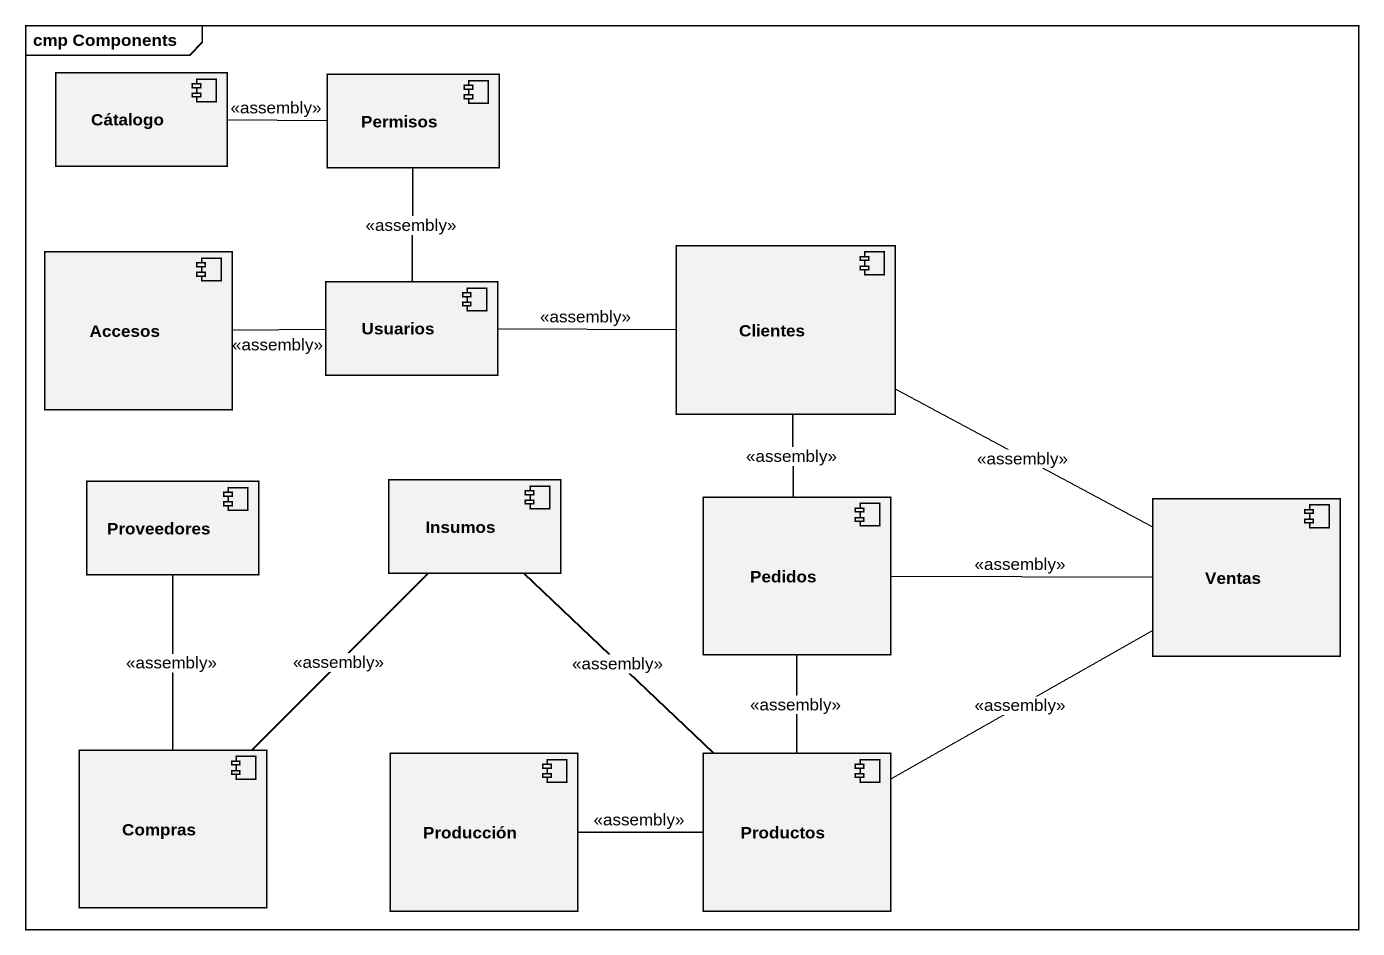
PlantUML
@startuml
mainframe cmp Components
component Cátalogo
component Permisos
component Accesos
component Usuarios
component Clientes
component Proveedores
component Insumos
component Pedidos
component Ventas
component Compras
component Producción
component Productos
Cátalogo -right- Permisos : <<assembly>>
Accesos -right- Usuarios : <<assembly>>
Usuarios -up- Permisos : <<assembly>>
Clientes -left- Usuarios : <<assembly>>
Pedidos -up- Clientes : <<assembly>>
Pedidos -- Productos : <<assembly>>
Ventas -left- Clientes : <<assembly>>
Ventas -left- Pedidos : <<assembly>>
Ventas -left- Productos : <<assembly>>
Compras -up- Proveedores : <<assembly>>
Compras -up- Insumos : <<assembly>>
Producción -right- Productos : <<assembly>>
Productos -up- Insumos : <<assembly>>
@enduml
